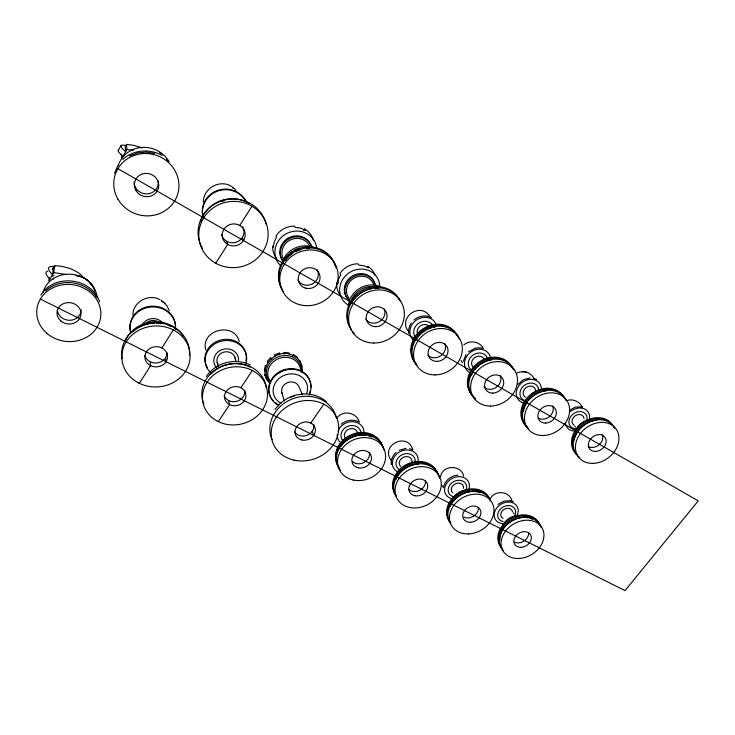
<?xml version="1.0" encoding="UTF-8"?>
<svg xmlns="http://www.w3.org/2000/svg" width="735" height="735" viewBox="0 0 735 735"><rect width="100%" height="100%" fill="white"/><g stroke="black" fill="none" stroke-linecap="round" stroke-linejoin="round"><path stroke-width="1.1" d="M443.453 487.801C444.381 480.763 451.115 475.554 457.988 475.141M284.114 354.114L284.197 352.414L289.048 352.929L289.498 354.114L293.963 355.777L297.703 358.469L300.486 362.006M49.172 277.949L48.822 280.99L53.802 272.612L54.537 265.638L61.666 266.336L68.419 268.018A39.405 35.004 8.9 0 1 80.372 274.21L84.461 278.556M53.315 267.705L52.553 274.706A17.153 5.411 29.6 0 1 55.088 266.787M132.888 315.113C132.732 301.966 148.645 293.293 159.89 299.614M203.356 201.877C203.283 188.233 219.93 179.018 231.497 186.387M269.874 383.339C256.267 370.679 273.42 349.061 289.498 354.114M302.039 372.774L302.113 366.122L300.009 360.812M463.316 361.234L465.999 354.582M440.568 476.795C442.176 464.759 461.314 464.373 463.656 476.142M114.577 173.285L117.719 165.788M411.306 322.904C409.285 326.018 408.173 329.767 408.798 333.488M490.034 499.396C493.837 489.85 509.107 490.622 511.872 500.462M118.243 150.335L121.091 145.521M52.332 269.359L54.537 265.638M142.121 148.001A40.14 37.742 19.3 0 0 140.495 147.34L133.687 145.328L126.475 144.382L125.161 146.587L125.63 151.713A17.713 3.565 31.8 0 1 125.014 145.53M126.475 144.382L126.953 149.481L121.642 158.411L121.33 154.221M206.379 376.467C215.631 362.539 235.292 357.486 250.203 364.946M139.393 383.33L150.62 365.662L150.225 361.776M161.884 347.949L173.331 329.941M215.732 263.249L227.712 244.397L226.702 241.319M239.739 225.48L251.967 206.241M303.693 230.588L304.74 228.98A20.902 19.79 -24 0 1 313.404 240.29M218.323 421.633L229.605 404.645A10.804 9.537 -13.3 0 0 245.922 395.935A10.804 9.537 -13.3 0 0 230.11 387.97A10.804 9.537 -13.3 0 0 229.531 404.608L228.649 400.612M240.841 387.74L252.344 370.431M292.502 356.08L293.504 354.592L297.234 357.284L297.703 358.469M310.813 422.992L323.804 404.167M40.866 295.121C54.087 273.117 91.618 277.518 99.574 301.855M271.821 358.91L270.563 357.734L267.384 361.39L267.788 362.594M274.954 409.423L280.476 403.147M336.915 418.105C342.565 409.551 357.081 412.427 359.332 422.294M396.128 452.365C392.756 455.406 390.524 460 391.369 464.603M517.789 384.524L523.302 379.774L530.119 377.928M52.727 279.401L53.683 278.657M122.837 159.394C133.393 149.637 149.912 148.378 162.224 155.517M45.496 290.931C59.939 277.637 85.186 280.605 96.23 296.811M280.568 403.074L287.56 398.214L295.571 395.053L304.125 393.831C312.329 393.905 320.579 396.349 326.707 402.008M413.888 320.019C417.774 316.702 423.094 315.15 428.11 316.316M341.049 424.233C345.744 420.218 352.754 418.913 358.368 421.725M463.858 344.935C469.683 339.653 479.863 341.518 483.437 348.509M468.544 351.771L475.104 348.271M569.322 410.369L575.542 407.043L582.331 406.887M497.944 504.357L504.008 501.105L510.476 500.755M399.133 450.298L406.06 448.387M517.063 373.049L519.645 372.02L523.485 371.763M279.695 354.27L279.272 353.085L274.614 354.904L275.037 356.089M129.709 155.866L137.629 152.917L146.136 152.09L154.616 153.422M567.815 400.272C573.759 398.737 580.319 402.073 582.515 407.824M52.286 276.075L54.041 275.827M475.159 348.252L478.788 347.747L482.39 348.179M341.49 296.508A20.277 18.632 -31.5 0 1 336.63 283.03L338.467 283.03M53.802 272.612L66.224 274.522M126.953 149.481L133.393 150.28M76.082 275.653C84.819 276.47 92.573 282.993 95.081 291.391M76.33 275.542C84.801 276.388 92.353 282.653 94.888 290.794M524.845 371.91C528.621 372.204 532.021 374.887 533.83 378.13M522.291 371.634L526.333 372.066M510.595 500.783L513.443 501.766M409.606 448.681L412.739 449.783M533.693 378.314L536.679 379.526M428.211 316.353L431.528 317.713M169.27 310.528L166.955 305.852L164.089 302.452L161.121 300.376L162.821 302.149M40.361 299.044L625.044 590.618L698.25 500.857L117.894 168.664M159.596 152.586L161.241 153.891M574.779 426.181L575.533 427.136M391.24 460.468C379.701 445.162 407.741 431.381 412.849 449.921M514.031 513.857L513.352 512.874M441.588 485.063L443.15 487.121M232.995 188.041L232.26 186.993L235.209 189.308L235.742 190.907M166.386 159.036L167.617 160.735M408.963 332.045C396.505 317.814 421.274 300.578 430.26 317.263M461.029 360.499L462.646 362.86M164.089 302.452L164.805 303.693M336.63 283.03L337.383 284.399L338.412 279.41L340.755 274.752L339.983 273.411A20.277 18.632 -31.5 0 1 358.009 263.801L358.836 265.105L363.944 265.794L368.593 267.751L367.739 266.438A20.277 18.632 -31.5 0 1 375.162 275.294M304.74 228.98L305.411 230.211L300.496 228.126L295.13 227.354L294.487 226.132A20.902 19.79 -24 0 0 275.901 236.036L276.479 237.295L274.164 242.155L273.218 247.364L272.648 246.078A20.902 19.79 -24 0 0 276.112 257.847M302.452 394.695L299.375 387.768A9.105 8.048 -19 0 0 287.532 382.604A9.105 8.048 -19 0 0 282.58 394.364M302.012 369.347L302.489 370.559M293.504 354.592L293.963 355.777M242.348 237.506L243.478 240.547M284.197 352.414L284.638 353.599M312.219 431.252L313.744 435.377M270.563 357.734L270.967 358.928M281.781 392.416L284.206 400.786M265.702 366.82L265.317 365.607L264.481 370.091L264.866 371.313M267.035 379.857L264.931 374.528L265.326 375.76M235.117 357.826L236.211 361.868M279.272 353.085L279.667 354.72M217.202 362.456L218.148 366.554M165.513 357.853L166.027 361.712M205.772 349.952C200.15 329.721 234.511 321.333 239.252 341.582M281.119 403.285A17.419 15.407 -19 0 1 275.092 383.302A17.419 15.407 -19 0 1 297.041 374.666A17.419 15.407 -19 0 1 306.715 393.216M278.684 405.389A21.361 18.908 -19 0 1 271.601 380.271A21.361 18.908 -19 0 1 299.494 370.743A21.361 18.908 -19 0 1 309.233 394.952M273.521 401.108A21.333 18.889 -19 0 1 283.113 370.091A21.333 18.889 -19 0 1 310.776 387.437M310.335 390.423A21.333 18.889 -19 0 1 309.766 392.371M278.455 404.7A21.333 18.889 -19 0 1 275.009 402.468M272.143 439.741A34.03 29.519 -19.8 0 1 294.018 398.306A34.03 29.519 -19.8 0 1 336.299 417.866M270.783 381.952A16.684 14.893 -18.6 0 1 279.162 358.423A16.684 14.893 -18.6 0 1 300.78 371.203M270.287 382.577A17.805 15.894 -18.5 0 1 278.519 356.659A17.805 15.894 -18.5 0 1 301.57 371.35M278.51 373.224A13.579 12.063 -18.8 0 1 286.475 369.558M290.674 397.249A19.579 17.116 -19.6 0 1 294.551 395.825M313.67 424.325A10.318 8.949 -19.9 0 1 307.092 435.258A10.318 8.949 -19.9 0 1 294.671 431.849M351.854 299.035A20.644 18.724 -31.3 0 1 374.933 286.714M348.362 305.999A22.28 20.212 -31.3 0 1 380.629 286.742M349.125 298.254A14.25 13.046 -31.4 0 1 354.389 277.986A14.25 13.046 -31.4 0 1 373.849 285.061M348.712 300.156A15.83 14.498 -31.4 0 1 353.71 276.682A15.83 14.498 -31.4 0 1 375.631 285.786M349.492 300.284A15.793 14.47 -31.4 0 1 352.166 276.103A15.793 14.47 -31.4 0 1 374.933 284.684M348.482 305.172A20.534 18.816 -31.4 0 1 350.09 272.198A20.534 18.816 -31.4 0 1 379.765 286.503M354.196 333.212A28.399 25.633 -31.2 0 1 352.708 331.549M351.367 329.749A28.399 25.633 -31.2 0 1 362.226 292.006A28.399 25.633 -31.2 0 1 400.299 301.093M351.22 303.812A26.625 24.053 -31.2 0 1 368.896 289.324M369.852 289.057A26.625 24.053 -31.2 0 1 371.791 288.644M374.74 288.267A26.625 24.053 -31.2 0 1 378.957 288.285M350.714 328.444A28.297 25.56 -31.2 0 1 361.528 290.83A28.297 25.56 -31.2 0 1 399.463 299.898M384.322 309.123A10.621 9.592 -31.2 0 1 379.003 321.847A10.621 9.592 -31.2 0 1 365.662 319.082M125.409 340.654A31.991 28.637 -3.4 0 1 152.898 321.912A31.991 28.637 -3.4 0 1 183.18 336.06M122.148 358.643A33.939 30.346 -3.5 0 1 154.185 322.867A33.939 30.346 -3.5 0 1 189.409 355.29M130.867 333.295A22.794 20.608 -1.7 0 1 149.71 307.156A22.794 20.608 -1.7 0 1 175.601 327.516M130.812 332.45A22.757 20.571 -1.7 0 1 149.618 306.357A22.757 20.571 -1.7 0 1 175.463 326.689M142.81 323.997A11.788 10.648 -1.9 0 1 162.729 323.042M146.182 323.097A9.693 8.756 -1.9 0 1 159.302 322.472M132.64 331.944A32.083 28.702 -3.5 0 1 138.446 327.709M139.347 327.204A32.083 28.702 -3.5 0 1 154.543 323.143M156.647 323.124A32.083 28.702 -3.5 0 1 161.93 323.63M167.975 325.238A32.083 28.702 -3.5 0 1 170.842 326.45M174.388 328.426A32.083 28.702 -3.5 0 1 176.06 329.574M167.01 352.818A11.245 10.06 -3.5 0 1 157.281 362.906A11.245 10.06 -3.5 0 1 144.933 355.768M43.007 292.668A27.471 24.54 8.1 0 1 71.828 274.293A27.471 24.54 8.1 0 1 97.13 297.859M90.083 283.416A22.28 19.937 8.2 0 1 91.517 285.171M81.135 309.637A11.935 10.621 7.2 0 1 69.65 320.295A11.935 10.621 7.2 0 1 57.33 309.766M50.063 278.896A17.135 4.952 29.5 0 1 47.692 271.215M216.513 367.509A12.431 11.172 -11.7 0 1 223.201 349.3A12.431 11.172 -11.7 0 1 238.269 361.868M210.293 372.333A20.846 18.733 -11.7 0 1 221.511 341.132A20.846 18.733 -11.7 0 1 245.802 363.99M218.075 364.459A9.261 8.324 -11.7 0 1 223.973 352.074A9.261 8.324 -11.7 0 1 235.375 359.975M207.518 367.913A20.791 18.706 -11.6 0 1 222.273 339.662A20.791 18.706 -11.6 0 1 245.94 360.793M210.32 374.657A30.732 27.204 -13.1 0 1 218.221 368.253M219.223 367.702A30.732 27.204 -13.1 0 1 250.075 367.114M203.898 404.158A32.505 28.748 -13.1 0 1 226.582 364.716A32.505 28.748 -13.1 0 1 266.254 387.731M244.737 390.303A10.722 9.491 -13.1 0 1 236.67 401.338A10.722 9.491 -13.1 0 1 224.092 395.742M502.17 548.356A22.482 17.64 -30.9 0 1 509.713 518.965A22.482 17.64 -30.9 0 1 539.692 525.139M503.062 525.139A13.781 10.86 -31 0 1 516.999 515.685M503.604 550.837A22.564 17.677 -30.9 0 1 511.192 521.372A22.564 17.677 -30.9 0 1 541.263 527.546M499.993 540.124A21.14 16.574 -30.9 0 1 500.14 536.651M500.305 535.723A21.14 16.574 -30.9 0 1 528.033 517.743M529.917 518.221A21.14 16.574 -30.9 0 1 532.535 519.278M502.198 548.861A22.519 17.658 -30.9 0 1 509.906 520.417A22.519 17.658 -30.9 0 1 539.747 524.551M502.988 518.469A6.293 5.007 -31 0 1 503.705 509.594A6.293 5.007 -31 0 1 512.58 511.955M503.163 521.565A9.463 7.525 -31 0 1 498.358 512.038A9.463 7.525 -31 0 1 510.154 505.708A9.463 7.525 -31 0 1 514.904 515.263M504.541 523.669A12.66 10.079 -31 0 1 494.444 512.598A12.66 10.079 -31 0 1 509.897 502.115A12.66 10.079 -31 0 1 517.229 515.06M528.557 532.609A9.224 7.231 -30.9 0 1 524.138 540.969A9.224 7.231 -30.9 0 1 514.482 542.145M450.077 522.126A23.07 18.605 -29.3 0 1 459.54 492.432A23.07 18.605 -29.3 0 1 489.877 499.69M453.247 498.247A14.14 11.448 -29.3 0 1 466.743 490.061M450.766 523.798A23.162 18.641 -29.3 0 1 460.349 495.105A23.162 18.641 -29.3 0 1 490.539 500.269M450.169 506.433A21.701 17.475 -29.3 0 1 480.322 492.671M450.086 522.502A23.116 18.623 -29.3 0 1 460.698 493.258A23.116 18.623 -29.3 0 1 490.557 500.811M452.595 492.808A6.45 5.264 -29.3 0 1 455.764 483.621A6.45 5.264 -29.3 0 1 463.583 488.362M454.01 496.842A9.702 7.92 -29.3 0 1 448.782 486.919A9.702 7.92 -29.3 0 1 460.891 480.424A9.702 7.92 -29.3 0 1 466.073 490.383M452.438 498.863A12.982 10.612 -29.3 0 1 445.428 485.578A12.982 10.612 -29.3 0 1 461.635 476.896A12.982 10.612 -29.3 0 1 468.562 490.227M478.356 507.315A9.463 7.626 -29.3 0 1 473.974 515.97A9.463 7.626 -29.3 0 1 463.95 517.118M339.129 467.341A24.411 20.727 -23.9 0 1 350.705 434.982A24.411 20.727 -23.9 0 1 382.779 447.606M340.755 470.575A24.503 20.782 -24 0 1 351.11 437.536A24.503 20.782 -24 0 1 383.872 449.903M341.325 446.026A22.96 19.477 -24 0 1 366.563 435.423M368.584 435.855A22.96 19.477 -24 0 1 371.735 436.967M338.348 466.661A24.457 20.755 -24 0 1 351.762 435.8A24.457 20.755 -24 0 1 383.045 447.633M345.955 438.988A6.808 5.843 -23.7 0 1 348.087 429.47A6.808 5.843 -23.7 0 1 357.532 432.796M342.868 440.651A10.244 8.802 -23.7 0 1 347.82 426.318A10.244 8.802 -23.7 0 1 360.995 433.439M337.962 431.179A13.708 11.778 -23.7 0 1 353.379 421.743A13.708 11.778 -23.7 0 1 364.027 433.393M340.553 442.746A13.708 11.778 -23.7 0 1 337.264 434.339M369.475 452.448A10.014 8.498 -24 0 1 364.073 462.444A10.014 8.498 -24 0 1 352.451 461.552M396.459 495.895A23.713 19.634 -27.1 0 1 406.069 464.759A23.713 19.634 -27.1 0 1 437.674 473.827M395.807 495.776A23.805 19.68 -27.1 0 1 410.056 465.779A23.805 19.68 -27.1 0 1 439.429 478.173M395.972 479.486A22.298 18.448 -27.1 0 1 418.454 464.07M396.34 496.226A23.75 19.652 -27.1 0 1 407.172 465.577A23.75 19.652 -27.1 0 1 438.271 474.929M400.685 466.615A6.624 5.549 -27 0 1 403.745 457.087A6.624 5.549 -27 0 1 412.013 462.067M400.042 470.051A9.959 8.351 -27 0 1 396.9 459.724A9.959 8.351 -27 0 1 408.201 453.67A9.959 8.351 -27 0 1 415.22 461.929M397.791 471.934A13.331 11.172 -27 0 1 393.565 458.107A13.331 11.172 -27 0 1 408.706 450.004A13.331 11.172 -27 0 1 418.086 461.065M403.386 467.203A14.525 12.072 -27 0 1 405.692 465.521M406.519 465.053A14.525 12.072 -27 0 1 410.056 463.629M425.409 480.635A9.73 8.048 -27.1 0 1 419.979 490.263A9.73 8.048 -27.1 0 1 408.862 489.492M526.811 426.465A23.832 19.579 -36.8 0 1 531.056 394.144A23.832 19.579 -36.8 0 1 563.818 397.516M528.419 428.624A23.915 19.624 -36.8 0 1 533.197 395.825A23.915 19.624 -36.8 0 1 566.014 400.502M523.403 411.471A22.408 18.403 -36.8 0 1 527.124 402.284M528.373 400.584A22.408 18.403 -36.8 0 1 546.509 390.79M527.574 427.485A23.869 19.606 -36.8 0 1 531.828 395.118A23.869 19.606 -36.8 0 1 564.645 398.48M525.479 397.304A6.652 5.531 -37.1 0 1 526.333 387.418A6.652 5.531 -37.1 0 1 535.604 390.368M525.626 400.768A10.014 8.324 -37.1 0 1 520.187 391.498A10.014 8.324 -37.1 0 1 529.963 383.11A10.014 8.324 -37.1 0 1 538.746 389.504M523.853 403.065A13.395 11.144 -37.1 0 1 516.567 390.652A13.395 11.144 -37.1 0 1 529.65 379.425A13.395 11.144 -37.1 0 1 541.392 388.006M531.396 394.337A14.599 12.045 -36.9 0 1 532.985 393.243M552.692 405.986A9.775 8.03 -36.8 0 1 549.523 416.497A9.775 8.03 -36.8 0 1 538.369 418.233M576.901 454.506A23.235 18.522 -37.5 0 1 580.769 424.205A23.235 18.522 -37.5 0 1 612.145 424.738M576.203 429.589A14.241 11.393 -37.5 0 1 589.727 419.841M579.419 457.317A23.318 18.559 -37.4 0 1 582.552 426.328A23.318 18.559 -37.4 0 1 614.543 427.678M574.118 440.219A21.848 17.401 -37.4 0 1 596.783 420.19M613.55 426.566A23.272 18.54 -37.4 0 1 614.405 428.321M576.323 454.202A23.272 18.54 -37.4 0 1 581.605 425.216A23.272 18.54 -37.4 0 1 611.86 424.187M574.164 425.289A6.496 5.246 -37.7 0 1 575.211 415.78A6.496 5.246 -37.7 0 1 584.059 418.546M576.497 428.836A9.766 7.892 -37.7 0 1 569.037 420.503A9.766 7.892 -37.7 0 1 579.584 411.563A9.766 7.892 -37.7 0 1 586.999 419.924M570.406 411.646A13.074 10.556 -37.7 0 1 583.985 408.697A13.074 10.556 -37.7 0 1 589.461 419.171M575.432 431.068A13.074 10.556 -37.7 0 1 565.325 422.965M602.351 434.716A9.537 7.589 -37.4 0 1 599.053 444.822A9.537 7.589 -37.4 0 1 588.303 446.577M473.919 396.854A24.457 20.736 -35.8 0 1 478.007 362.787A24.457 20.736 -35.8 0 1 512.231 367.941M475.361 398.958A24.558 20.791 -35.8 0 1 479.486 364.79A24.558 20.791 -35.8 0 1 513.829 369.935M471.264 375.677A23.005 19.487 -35.8 0 1 473.551 371.377M474.718 369.779A23.005 19.487 -35.8 0 1 491.632 359.893M475.471 398.517A24.503 20.755 -35.8 0 1 478.2 364.119A24.503 20.755 -35.8 0 1 512.984 368.878M472.927 366.838A6.826 5.852 -36.1 0 1 474.782 357.504A6.826 5.852 -36.1 0 1 484.062 359.158M471.502 370.1A10.272 8.802 -36.1 0 1 473.12 355.033A10.272 8.802 -36.1 0 1 487.608 359.002M469.711 372.654A13.735 11.778 -36.1 0 1 470.979 351.918A13.735 11.778 -36.1 0 1 490.557 358.285M500.241 375.64A10.033 8.498 -35.8 0 1 496.162 387.373A10.033 8.498 -35.8 0 1 483.85 386.904M118.142 165.77A28.003 26.57 19.8 0 1 141.598 147.459A28.003 26.57 19.8 0 1 169.059 161.626M158.08 180.635A12.155 11.521 17.9 0 1 147.303 193.884A12.155 11.521 17.9 0 1 134.064 182.087M122.975 156.188A17.686 3.069 31.7 0 1 118.684 150.059M202.538 248.522A34.481 32.928 -8.4 0 1 220.188 201.353A34.481 32.928 -8.4 0 1 266.162 224.313M203.163 217.588A23.134 22.27 -4.4 0 1 217.229 191.256A23.134 22.27 -4.4 0 1 245.977 201.39M202.97 216.935A23.088 22.234 -4.2 0 1 217.955 190.31A23.088 22.234 -4.2 0 1 246.583 202.502M200.581 221.694A32.496 31.063 -8 0 1 249.11 203.319M221.602 201.583A32.588 31.136 -8.2 0 1 224.708 200.683M242.679 226.61A11.429 10.915 -8.3 0 1 236.716 242.054A11.429 10.915 -8.3 0 1 221.538 234.649M289.875 253.373A21.315 19.955 -24.6 0 1 291.602 251.949M294.459 250.139A21.315 19.955 -24.6 0 1 299.696 248.136M283.388 259.345A23.005 21.545 -24.6 0 1 313.073 247.254M283.545 259.409A14.7 13.873 -24.2 0 1 289.847 240.226A14.7 13.873 -24.2 0 1 309.481 245.582M282.111 260.172A16.326 15.407 -24.2 0 1 290.546 238.168A16.326 15.407 -24.2 0 1 312.063 247.621M282.718 260.796A16.289 15.38 -24.2 0 1 289.553 237.359A16.289 15.38 -24.2 0 1 311.75 247.557M280.458 265.574A21.177 19.992 -24.2 0 1 287.339 233.206A21.177 19.992 -24.2 0 1 316.785 248.458M283.269 291.501A29.336 27.351 -24.8 0 1 296.802 250.653A29.336 27.351 -24.8 0 1 336.143 267.889M285.07 260.75A27.507 25.661 -24.8 0 1 288.414 256.837M289.158 256.138A27.507 25.661 -24.8 0 1 292.42 253.566M296.012 251.489A27.507 25.661 -24.8 0 1 300.872 249.624M306.982 248.568A27.507 25.661 -24.8 0 1 309.031 248.513M281.716 288.533A29.235 27.268 -24.8 0 1 296.756 249.33A29.235 27.268 -24.8 0 1 335.197 265.758M317.254 269.763A10.97 10.235 -24.8 0 1 312.439 283.866A10.97 10.235 -24.8 0 1 297.895 280.081M416.267 363.972A25.128 21.986 -34.2 0 1 422.386 329.216A25.128 21.986 -34.2 0 1 457.179 335.665M416.874 365.313A25.229 22.05 -34.2 0 1 425.069 330.245A25.229 22.05 -34.2 0 1 459.347 339.368M415.707 340.581A23.639 20.663 -34.2 0 1 426.548 329.84M427.476 329.372A23.639 20.663 -34.2 0 1 431.335 327.856M433.301 327.341A23.639 20.663 -34.2 0 1 435.304 326.983M416.855 364.937A25.183 22.013 -34.2 0 1 423.002 330.125A25.183 22.013 -34.2 0 1 457.85 336.575M417.71 334.296A7.01 6.192 -34.4 0 1 420.337 325.899A7.01 6.192 -34.4 0 1 429.13 326.377M415.468 337.328A10.538 9.316 -34.4 0 1 418.537 323.317A10.538 9.316 -34.4 0 1 432.768 325.329M412.932 339.689A14.103 12.467 -34.4 0 1 416.322 320.102A14.103 12.467 -34.4 0 1 435.892 323.767M444.739 343.521A10.308 9.013 -34.2 0 1 440.798 355.74A10.308 9.013 -34.2 0 1 427.935 355.152M118.124 199.461A32.744 31.026 17.3 0 0 174.572 201.114A32.744 31.026 17.3 0 0 146.348 153.541A32.744 31.026 17.3 0 0 118.124 199.461M543.284 435.506A24.034 19.68 -36.7 0 0 568.201 403.074A24.034 19.68 -36.7 0 0 529.65 403.919A24.034 19.68 -36.7 0 0 543.284 435.506M46.709 333.185A32.129 28.555 7 0 0 99.978 320.478A32.129 28.555 7 0 0 59.691 285.355A32.129 28.555 7 0 0 46.709 333.185M293.972 460.119A34.297 29.676 -19.9 0 0 338.128 422.212A34.297 29.676 -19.9 0 0 282.782 409.845A34.297 29.676 -19.9 0 0 293.972 460.119M301.947 440.008A10.391 8.995 -19.9 0 0 315.205 428.413A10.391 8.995 -19.9 0 0 298.382 424.821A10.391 8.995 -19.9 0 0 301.947 440.008M373.803 343.034A28.582 25.771 -31.2 0 0 401.843 303.316A28.582 25.771 -31.2 0 0 353.82 303.096A28.582 25.771 -31.2 0 0 373.803 343.034M375.704 326.671A10.694 9.647 -31.2 0 0 386.077 311.741A10.694 9.647 -31.2 0 0 368.088 311.787A10.694 9.647 -31.2 0 0 375.704 326.671M138.621 382.953A34.159 30.503 -3.7 0 0 190.117 356.282A34.159 30.503 -3.7 0 0 139.181 330.098A34.159 30.503 -3.7 0 0 138.621 382.953M150.537 365.626A11.337 10.115 -3.8 0 0 167.534 356.65A11.337 10.115 -3.8 0 0 150.556 348.087A11.337 10.115 -3.8 0 0 150.537 365.626M60.784 320.892A12.026 10.685 7 0 0 80.685 316.032A12.026 10.685 7 0 0 65.525 302.958A12.026 10.685 7 0 0 60.784 320.892M217.624 421.284A32.708 28.886 -13.2 0 0 267.466 395.384A32.708 28.886 -13.2 0 0 219.838 370.899A32.708 28.886 -13.2 0 0 217.624 421.284M519.158 558.471A22.666 17.723 -30.9 0 0 542.531 528.814A22.666 17.723 -30.9 0 0 505.799 530.789A22.666 17.723 -30.9 0 0 519.158 558.471M521.253 547.318A9.279 7.258 -30.9 0 0 530.753 535.135A9.279 7.258 -30.9 0 0 515.694 536.026A9.279 7.258 -30.9 0 0 521.253 547.318M468.755 533.895A23.263 18.687 -29.3 0 0 492.331 503.227A23.263 18.687 -29.3 0 0 454.129 505A23.263 18.687 -29.3 0 0 468.755 533.895M470.648 522.309A9.527 7.653 -29.3 0 0 480.231 509.713A9.527 7.653 -29.3 0 0 464.566 510.522A9.527 7.653 -29.3 0 0 470.648 522.309M353.324 480.047A24.622 20.846 -24 0 0 385.241 452.778A24.622 20.846 -24 0 0 346.13 444.418A24.622 20.846 -24 0 0 353.324 480.047M358.349 467.846A10.088 8.535 -24 0 0 371.35 456.619A10.088 8.535 -24 0 0 355.299 453.284A10.088 8.535 -24 0 0 358.349 467.846M409.744 507.499A23.915 19.735 -27.1 0 0 441.018 481.103A23.915 19.735 -27.1 0 0 403.754 473.368A23.915 19.735 -27.1 0 0 409.744 507.499M414.862 495.748A9.794 8.085 -27.1 0 0 427.614 484.879A9.794 8.085 -27.1 0 0 412.307 481.792A9.794 8.085 -27.1 0 0 414.862 495.748M545.636 423.066A9.84 8.057 -36.7 0 0 555.761 409.735A9.84 8.057 -36.7 0 0 539.959 410.176A9.84 8.057 -36.7 0 0 545.636 423.066M593.081 463.381A23.428 18.605 -37.4 0 0 617.758 432.07A23.428 18.605 -37.4 0 0 580.714 433.172A23.428 18.605 -37.4 0 0 593.081 463.381M595.626 451.419A9.592 7.616 -37.4 0 0 605.658 438.556A9.592 7.616 -37.4 0 0 590.471 439.098A9.592 7.616 -37.4 0 0 595.626 451.419M490.677 406.051A24.678 20.856 -35.7 0 0 515.832 372.434A24.678 20.856 -35.7 0 0 475.655 372.985A24.678 20.856 -35.7 0 0 490.677 406.051M492.817 393.106A10.106 8.544 -35.7 0 0 503.034 379.278A10.106 8.544 -35.7 0 0 486.561 379.609A10.106 8.544 -35.7 0 0 492.817 393.106M136.021 190.604A12.256 11.613 17.2 0 0 157.152 191.137A12.256 11.613 17.2 0 0 146.504 173.377A12.256 11.613 17.2 0 0 136.021 190.604M214.942 262.79A34.71 33.112 -8.8 0 0 268.091 235.356A34.71 33.112 -8.8 0 0 217.312 205.396A34.71 33.112 -8.8 0 0 214.942 262.79M227.629 244.342A11.512 10.988 -8.8 0 0 245.178 235.09A11.512 10.988 -8.8 0 0 228.236 225.296A11.512 10.988 -8.8 0 0 227.629 244.342M299.512 304.648A29.538 27.498 -24.9 0 0 337.631 271.013A29.538 27.498 -24.9 0 0 289.82 257.838A29.538 27.498 -24.9 0 0 299.512 304.648M305.677 288.166A11.053 10.29 -24.9 0 0 319.844 275.469A11.053 10.29 -24.9 0 0 301.901 270.682A11.053 10.29 -24.9 0 0 305.677 288.166M435.019 374.896A25.358 22.123 -34.1 0 0 460.395 340.002A25.358 22.123 -34.1 0 0 418.463 340.222A25.358 22.123 -34.1 0 0 435.019 374.896M436.921 361.39A10.391 9.059 -34.1 0 0 447.22 347.049A10.391 9.059 -34.1 0 0 430.03 347.251A10.391 9.059 -34.1 0 0 436.921 361.39"/></g></svg>
